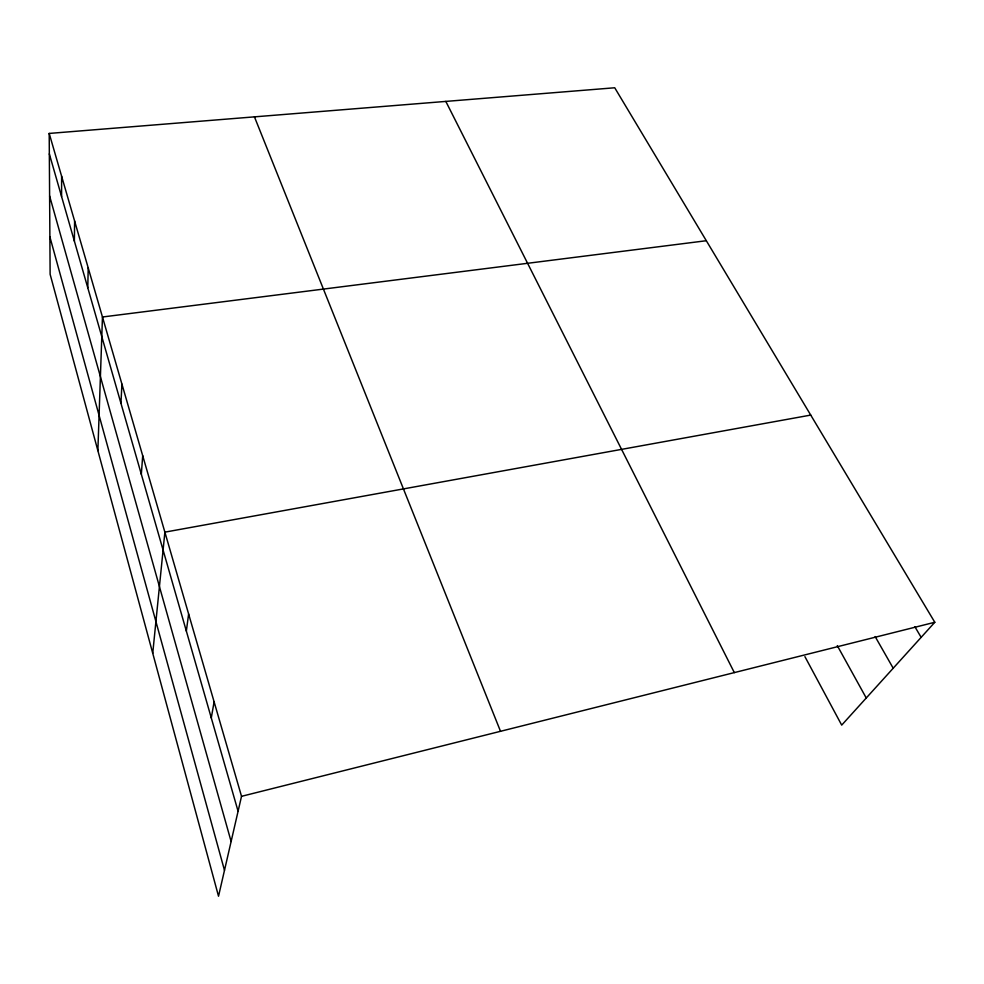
<?xml version="1.0" encoding="UTF-8"?>
<svg xmlns="http://www.w3.org/2000/svg" width="984" height="984" viewBox="0 0 984 984"><rect width="100%" height="100%" fill="white"/><g stroke="black" fill="none" stroke-linecap="round" stroke-linejoin="round"><path stroke-width="1.48" d="M61.586 196.554L61.623 176.247M74.378 241.129L74.612 221.031M87.773 287.746L88.216 267.894M97.871 450.611L102.459 316.996L706.315 240.723M120.934 403.256L121.93 384.141M141.327 474.276L142.705 455.703M152.741 653.241L164.882 532.147L810.73 415.088M186.345 631.076L188.62 613.991M211.289 717.926L214.106 701.826M49.2 133.43L241.523 796.327L218.522 896.227L50.123 274.265L49.2 133.43L614.729 87.773L934.8 622.269L841.701 725.122L804.912 656.635M241.523 796.327L934.8 622.269M914.923 626.783L921.147 637.349M875.145 636.562L893.201 668.222M837.298 645.639L866.252 698M445.826 101.413L734.322 672.601M254.45 116.862L500.512 731.296M49.335 153.898L238.091 811.259M49.606 195.976L231.117 841.505M49.876 236.837L224.487 870.311"/></g></svg>
